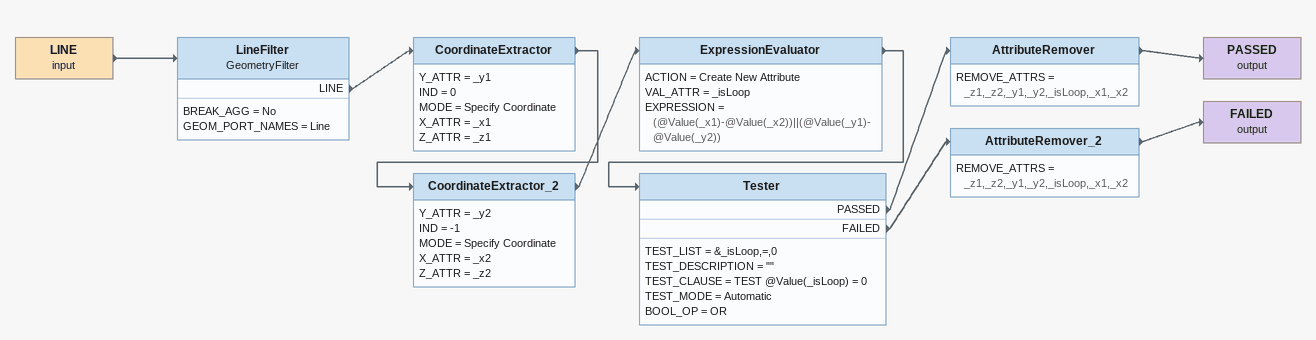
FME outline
LINE (input)
    -> LineFilter
LineFilter: GeometryFilter
    BREAK_AGG = No
    GEOM_PORT_NAMES = Line
    LINE -> CoordinateExtractor
CoordinateExtractor
    Y_ATTR = _y1
    IND = 0
    MODE = Specify Coordinate
    X_ATTR = _x1
    Z_ATTR = _z1
    -> CoordinateExtractor_2
CoordinateExtractor_2
    Y_ATTR = _y2
    IND = -1
    MODE = Specify Coordinate
    X_ATTR = _x2
    Z_ATTR = _z2
    -> ExpressionEvaluator
ExpressionEvaluator
    ACTION = Create New Attribute
    VAL_ATTR = _isLoop
    EXPRESSION = (@Value(_x1)-@Value(_x2))||(@Value(_y1)-@Value(_y2))
    -> Tester
Tester
    TEST_LIST = &_isLoop,=,0
    TEST_DESCRIPTION = ""
    TEST_CLAUSE = TEST @Value(_isLoop) = 0
    TEST_MODE = Automatic
    BOOL_OP = OR
    PASSED -> AttributeRemover
    FAILED -> AttributeRemover_2
AttributeRemover
    REMOVE_ATTRS = _z1,_z2,_y1,_y2,_isLoop,_x1,_x2
    -> PASSED (output)
PASSED (output)
AttributeRemover_2
    REMOVE_ATTRS = _z1,_z2,_y1,_y2,_isLoop,_x1,_x2
    -> FAILED (output)
FAILED (output)
